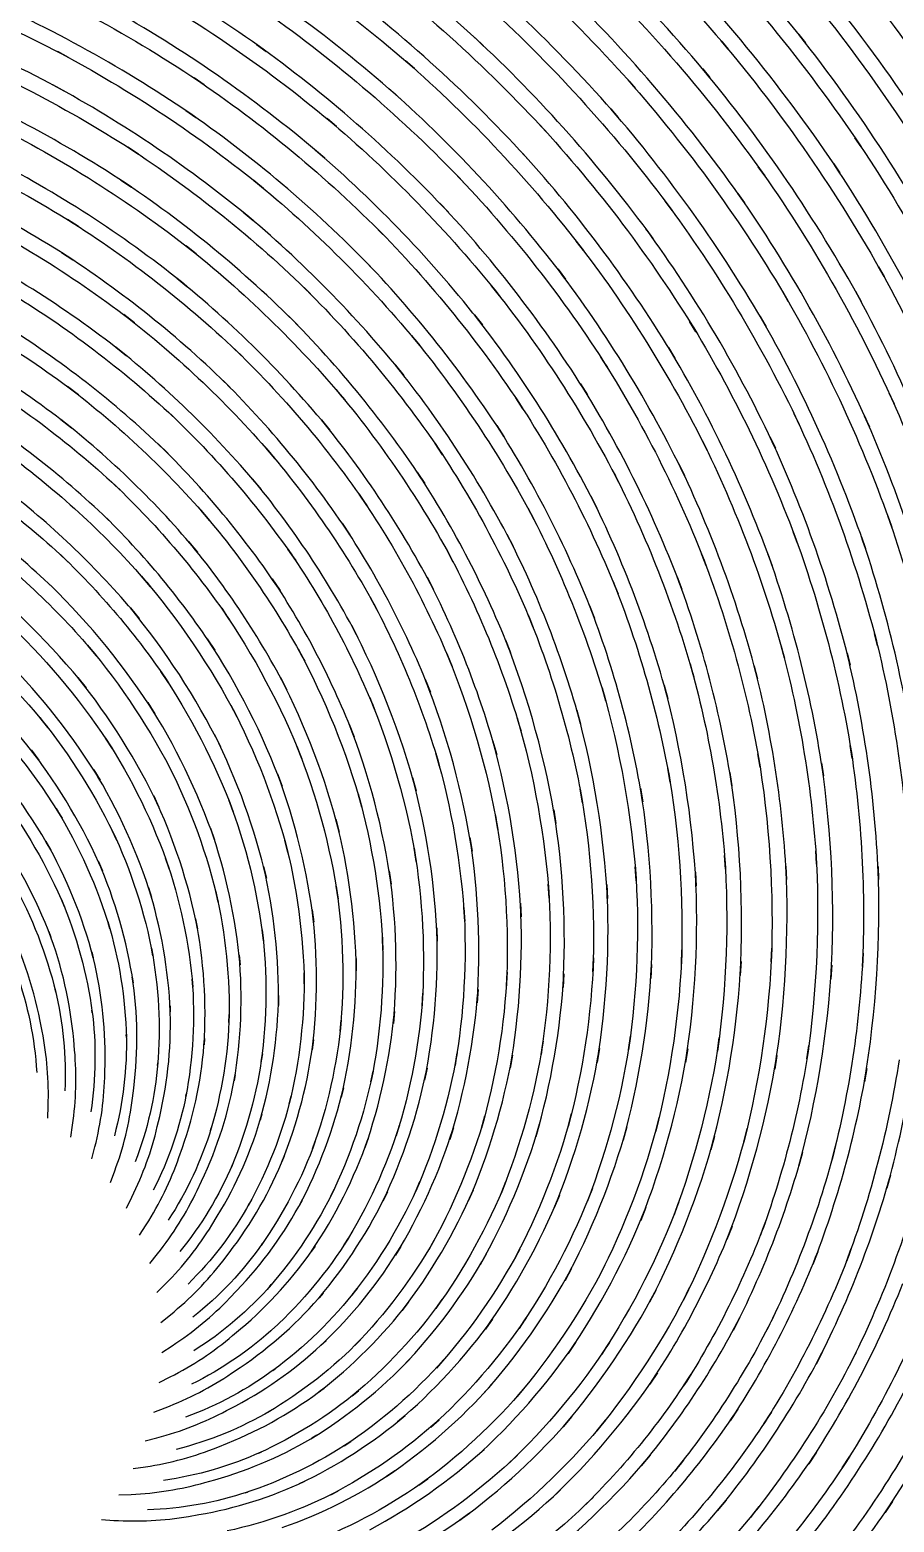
# Model space of a CAD drawing. Extents: x -32 to 185, y 69 to 286.
# Drawn here: x 80.33 to 103.67, y 172.46 to 212.77 of the extents above; entities that cross this region are included whole.
import ezdxf

# ---------------------------------------------------------------- set-up
doc = ezdxf.new("R2010")
doc.units = 0
doc.layers.add('Ebene_1', color=7, linetype='CONTINUOUS')

msp = doc.modelspace()

# ---------------------------------------------------------------- linework, layer by layer
at = {"layer": 'Ebene_1', "color": 7}
for p, q in [((92.353341, 212.554626), (92.580141, 212.344117)), ((99.187893, 212.253753), (98.998765, 212.478517)), ((101.097495, 212.649317), (101.275677, 212.424044)), ((81.368676, 212.03128), (81.079003, 212.185281)), ((86.449917, 212.380772), (86.711081, 212.193681)), ((90.715085, 211.726844), (90.477339, 211.935571)), ((98.501129, 211.718444), (98.692038, 211.489098)), ((80.948167, 211.286734), (81.240894, 211.128152)), ((85.037443, 211.290553), (84.765588, 211.474589)), ((96.684691, 211.193316), (96.48309, 211.421898)), ((90.127084, 211.097607), (90.366866, 210.883789)), ((84.540316, 210.594625), (84.814207, 210.406006)), ((96.015235, 210.643497), (96.218363, 210.40957)), ((88.606174, 210.164188), (88.355446, 210.37597)), ((94.29807, 209.99466), (94.084252, 210.227315)), ((102.779278, 209.617678), (102.614842, 209.861533)), ((83.259442, 209.419896), (82.97486, 209.605205)), ((88.038028, 209.525024), (88.290283, 209.30866)), ((93.646688, 209.431605), (93.862033, 209.193605)), ((92.035413, 208.664659), (91.808613, 208.901896)), ((100.177312, 208.82935), (100.001166, 209.078296)), ((102.039568, 209.158223), (102.204768, 208.910041)), ((82.783187, 208.717859), (83.070314, 208.52695)), ((86.639808, 208.492841), (86.376354, 208.707677)), ((91.402358, 208.08964), (91.630431, 207.847058)), ((97.677164, 207.89084), (97.488546, 208.145386)), ((99.453384, 208.353604), (99.630293, 208.100077)), ((81.638495, 207.46524), (81.34144, 207.652585)), ((86.091772, 207.845531), (86.356754, 207.625095)), ((89.902066, 207.211967), (89.663048, 207.453531)), ((96.969273, 207.400331), (97.1584, 207.140694)), ((84.820316, 206.721457), (84.544643, 206.939603)), ((95.285453, 206.809276), (95.085125, 207.069421)), ((81.184385, 206.758621), (81.483476, 206.565421)), ((89.288356, 206.626766), (89.528393, 206.379602)), ((84.293661, 206.067275), (84.570352, 205.843529)), ((94.59487, 206.305021), (94.795961, 206.039784)), ((103.398842, 206.107748), (103.250188, 206.373748)), ((87.904646, 205.643965), (87.653664, 205.890366)), ((93.010323, 205.591274), (92.798287, 205.85702)), ((100.812913, 205.440329), (100.653058, 205.713202)), ((102.628332, 205.711675), (102.777496, 205.440329)), ((83.152023, 204.858947), (82.865405, 205.08091)), ((87.3113, 205.049856), (87.563046, 204.797601)), ((92.337559, 205.074801), (92.54985, 204.80371)), ((98.320147, 204.619164), (98.148837, 204.898656)), ((100.057166, 205.027456), (100.21753, 204.749492)), ((90.857121, 204.244982), (90.633885, 204.516328)), ((82.648787, 204.199419), (82.935405, 203.971855)), ((86.047735, 203.969818), (85.786571, 204.220291)), ((97.579928, 204.190764), (97.751492, 203.905418)), ((90.204212, 203.7168), (90.427194, 203.4396)), ((95.928181, 203.649854), (95.745417, 203.936473)), ((85.477298, 203.367309), (85.738462, 203.110472)), ((95.204507, 203.207709), (95.386762, 202.915236)), ((81.639004, 202.914727), (81.343222, 203.139999)), ((88.832974, 202.777272), (88.59981, 203.054218)), ((93.644397, 202.539526), (93.451197, 202.833272)), ((103.670697, 202.670108), (103.540624, 202.958508)), ((84.336679, 202.197162), (84.066861, 202.452217)), ((101.104876, 202.118253), (100.963858, 202.414544)), ((81.161221, 202.250871), (81.455731, 202.019998)), ((88.201701, 202.238653), (88.433846, 201.956107)), ((92.938796, 202.084398), (93.131233, 201.784544)), ((102.875496, 202.339962), (103.005315, 202.046726)), ((83.790933, 201.58778), (84.059733, 201.326616)), ((91.475667, 201.295307), (91.273049, 201.595925)), ((98.623565, 201.408834), (98.47211, 201.713525)), ((100.323167, 201.771307), (100.463421, 201.469671)), ((86.942972, 201.196798), (86.701918, 201.479089)), ((90.79043, 200.827452), (90.991522, 200.521233)), ((96.234399, 200.548215), (96.073526, 200.860543)), ((97.856619, 201.046361), (98.007055, 200.735815)), ((82.774787, 200.335924), (82.500386, 200.594033)), ((86.335626, 200.648761), (86.574899, 200.361124)), ((89.428356, 199.924833), (89.218356, 200.231306)), ((95.484508, 200.16996), (95.643853, 199.851524)), ((82.258823, 199.71916), (82.530168, 199.455705)), ((85.192462, 199.511705), (84.946316, 199.798069)), ((93.945779, 199.541487), (93.776506, 199.861451)), ((103.60757, 199.336323), (103.499133, 199.645851)), ((88.766538, 199.444251), (88.973483, 199.132687)), ((101.064913, 198.894686), (100.947058, 199.213378)), ((84.613625, 198.953486), (84.855443, 198.662795)), ((93.214469, 199.148978), (93.38196, 198.822905)), ((102.793787, 199.074141), (102.901205, 198.759523)), ((81.365876, 198.395522), (81.091731, 198.654395)), ((87.508573, 198.435741), (87.294245, 198.746286)), ((91.764322, 198.396286), (91.588431, 198.722868)), ((98.59811, 198.292177), (98.471092, 198.620286)), ((100.264112, 198.61545), (100.380694, 198.290904)), ((83.58526, 197.731922), (83.339878, 198.019049)), ((91.054903, 197.988758), (91.22774, 197.657085)), ((97.812073, 197.99614), (97.937055, 197.662685)), ((80.885549, 197.769849), (81.15384, 197.506649)), ((86.873736, 197.941922), (87.083482, 197.626794)), ((96.215308, 197.534649), (96.080908, 197.870904)), ((83.041296, 197.160976), (83.279805, 196.871303)), ((85.721153, 196.836939), (85.507844, 197.148248)), ((89.697157, 197.119485), (89.517447, 197.450903)), ((95.44658, 197.221812), (95.578435, 196.879957)), ((93.924652, 196.627702), (93.784397, 196.971339)), ((89.013447, 196.695921), (89.188574, 196.360429)), ((103.225497, 196.134902), (103.142006, 196.464284)), ((82.124931, 195.866865), (81.887949, 196.149411)), ((85.119407, 196.326829), (85.326098, 196.013229)), ((87.749882, 195.719483), (87.570682, 196.05192)), ((93.176033, 196.298066), (93.312469, 195.949593)), ((100.708549, 195.798138), (100.617676, 196.137193)), ((102.399496, 195.942211), (102.48095, 195.607229)), ((91.733522, 195.577956), (91.589959, 195.926684)), ((98.258801, 195.297956), (98.160801, 195.646938)), ((99.895784, 195.58712), (99.984366, 195.24221)), ((81.623986, 195.27861), (81.850531, 194.996574)), ((84.070933, 195.137337), (83.86526, 195.443556)), ((87.097482, 195.276319), (87.2693, 194.94261)), ((91.008576, 195.229483), (91.146794, 194.877701)), ((89.648539, 194.393046), (89.505738, 194.742283)), ((95.884653, 194.639955), (95.781562, 194.996319)), ((97.461309, 195.069119), (97.556, 194.715046)), ((83.510424, 194.605337), (83.70566, 194.3009)), ((85.928353, 194.205191), (85.75628, 194.531773)), ((95.105235, 194.391519), (95.203998, 194.030318)), ((80.814276, 193.926718), (80.59613, 194.195773)), ((88.952611, 194.021664), (89.088029, 193.671663)), ((93.594251, 193.828973), (93.488615, 194.190937)), ((82.561223, 193.347627), (82.373368, 193.638063)), ((85.314644, 193.735809), (85.47628, 193.412536)), ((92.836469, 193.559663), (92.93676, 193.194645)), ((80.369584, 193.310972), (80.570675, 193.049299)), ((87.676064, 193.080863), (87.539882, 193.423481)), ((91.395231, 192.87239), (91.290358, 193.234863)), ((100.053094, 192.856608), (99.992766, 193.21399)), ((102.542041, 193.09359), (102.487569, 193.44079)), ((82.053913, 192.782535), (82.225986, 192.500753)), ((84.237152, 192.586281), (84.08137, 192.89479)), ((97.622182, 192.45468), (97.557782, 192.820208)), ((99.235493, 192.713553), (99.292002, 192.351589)), ((101.711204, 192.970135), (101.762877, 192.61759)), ((87.016027, 192.679699), (87.142536, 192.340389)), ((90.663667, 192.577117), (90.761158, 192.214389)), ((83.672569, 192.077953), (83.813842, 191.779371)), ((85.822462, 191.650825), (85.70028, 191.974353)), ((89.29472, 191.776825), (89.195447, 192.13268)), ((95.258726, 191.89188), (95.192035, 192.263262)), ((96.820872, 192.290498), (96.880691, 191.921407)), ((81.195331, 191.47977), (81.039803, 191.735334)), ((92.97036, 191.17457), (92.904687, 191.546207)), ((94.476507, 191.704534), (94.537343, 191.331116)), ((82.68035, 190.873697), (82.552823, 191.145043)), ((85.206971, 191.205879), (85.315662, 190.893806)), ((88.595483, 191.448461), (88.685338, 191.097952)), ((80.756239, 190.861224), (80.889621, 190.62577)), ((87.299336, 190.551697), (87.212282, 190.886679)), ((92.211814, 190.958461), (92.270359, 190.587842)), ((82.177877, 190.305297), (82.28555, 190.057624)), ((84.09257, 190.113878), (83.99457, 190.396678)), ((90.76523, 190.30886), (90.704649, 190.672351)), ((99.117893, 190.096824), (99.092438, 190.467697)), ((101.577568, 190.23886), (101.555677, 190.60006)), ((86.640063, 190.174969), (86.715154, 189.853478)), ((90.035193, 190.055842), (90.087121, 189.698205)), ((96.707854, 189.788823), (96.681127, 190.165042)), ((98.303347, 190.019442), (98.32371, 189.64526)), ((100.749531, 190.183115), (100.767094, 189.817332)), ((103.238478, 190.174969), (103.252224, 189.819114)), ((83.532569, 189.601987), (83.61326, 189.344132)), ((85.415953, 189.20795), (85.348498, 189.49915)), ((88.651228, 189.302641), (88.600319, 189.644496)), ((94.356107, 189.318423), (94.330397, 189.695151)), ((95.910108, 189.685732), (95.930981, 189.307732)), ((81.261513, 189.083477), (81.177767, 189.282277)), ((93.578979, 189.184786), (93.59756, 188.809586)), ((82.491477, 188.484277), (82.429114, 188.690459)), ((84.804789, 188.758422), (84.857479, 188.493186)), ((87.955555, 188.997695), (87.995773, 188.669841)), ((92.071559, 188.692241), (92.049668, 189.060823)), ((80.837185, 188.416822), (80.896239, 188.261295)), ((86.635481, 188.166095), (86.599336, 188.463404)), ((91.318867, 188.518386), (91.332358, 188.156676)), ((81.998422, 187.866494), (82.040677, 187.705367)), ((83.650678, 187.757294), (83.610715, 187.969585)), ((89.862611, 187.916385), (89.848102, 188.262313)), ((97.925092, 187.543476), (97.938583, 187.920713)), ((100.354221, 187.59413), (100.368476, 187.965513)), ((85.979771, 187.784021), (86.004208, 187.514712)), ((89.138429, 187.687549), (89.14352, 187.356894)), ((95.536944, 187.325839), (95.551199, 187.703585)), ((97.121236, 187.525912), (97.101636, 187.148421)), ((99.536366, 187.60304), (99.516766, 187.229366)), ((101.985859, 187.506567), (101.964732, 187.140785)), ((102.814914, 187.473221), (102.831714, 187.83544)), ((83.094751, 187.195512), (83.119696, 187.03133)), ((84.726134, 186.911693), (84.708825, 187.12653)), ((87.737409, 187.000784), (87.733337, 187.299876)), ((93.198687, 186.945803), (93.216251, 187.314894)), ((94.749889, 187.275948), (94.728507, 186.900493)), ((81.025803, 186.779075), (81.00824, 186.851875)), ((87.045045, 186.690748), (87.040463, 186.42042)), ((90.91974, 186.409984), (90.94214, 186.754893)), ((92.431741, 186.853657), (92.406796, 186.492711)), ((82.012168, 186.217802), (82.00224, 186.292129)), ((84.113697, 186.412275), (84.121079, 186.246056)), ((90.175194, 186.258784), (90.145412, 185.930165)), ((80.660276, 185.72322), (80.605803, 185.998129)), ((85.705626, 185.956638), (85.711226, 186.171984)), ((88.709265, 185.725256), (88.73701, 186.023074)), ((81.536167, 185.206746), (81.511476, 185.485983)), ((82.933114, 185.554965), (82.931332, 185.630056)), ((85.043552, 185.524928), (85.033116, 185.35871)), ((87.987882, 185.49031), (87.954791, 185.222019)), ((94.133888, 185.090164), (94.190397, 185.454419)), ((96.499127, 185.219219), (96.553345, 185.593147)), ((98.896947, 185.181801), (98.950402, 185.555219)), ((86.577954, 184.90231), (86.606463, 185.116383)), ((91.81065, 184.79871), (91.869704, 185.140055)), ((93.361087, 185.079219), (93.29796, 184.72311)), ((95.711053, 185.252819), (95.649962, 184.882201)), ((98.095637, 185.24951), (98.036074, 184.876092)), ((100.505421, 185.069801), (100.446112, 184.700455)), ((101.317677, 184.974092), (101.371386, 185.341146)), ((82.352495, 184.600164), (82.357586, 184.880419)), ((83.77846, 184.797946), (83.784569, 184.872782)), ((89.539847, 184.353), (89.599157, 184.646491)), ((91.054394, 184.7282), (90.98974, 184.404418)), ((102.930733, 184.713437), (102.87066, 184.351982)), ((85.873626, 184.543909), (85.845626, 184.379727)), ((83.099841, 183.910345), (83.13446, 184.188564)), ((84.538788, 183.955654), (84.552788, 184.029218)), ((87.333445, 183.761945), (87.384355, 183.971436)), ((88.797592, 184.1962), (88.736247, 183.933)), ((80.808421, 183.375545), (80.820639, 183.70849)), ((86.594754, 183.479908), (86.549445, 183.319799)), ((92.525159, 183.102417), (92.620359, 183.435363)), ((94.866216, 183.144926), (94.961162, 183.501799)), ((81.434349, 182.856781), (81.481695, 183.186417)), ((83.769297, 183.144926), (83.833442, 183.417799)), ((85.204934, 183.036999), (85.226571, 183.108526)), ((90.220248, 182.900817), (90.310103, 183.186163)), ((91.76585, 183.112599), (91.667086, 182.797217)), ((94.096979, 183.216708), (93.996179, 182.868999)), ((96.452036, 183.139581), (96.351999, 182.777617)), ((97.231964, 183.022235), (97.325637, 183.388272)), ((99.612221, 182.730017), (99.70513, 183.095799)), ((87.963191, 182.547253), (88.036246, 182.749871)), ((89.465266, 182.82369), (89.376175, 182.56838)), ((98.82262, 182.882744), (98.723856, 182.517726)), ((101.997059, 182.265725), (102.089459, 182.625908)), ((82.001222, 182.27438), (82.083441, 182.597144)), ((84.353734, 182.312816), (84.446643, 182.577289)), ((87.198791, 182.345398), (87.136936, 182.191144)), ((101.199567, 182.44798), (101.101313, 182.086271)), ((82.503186, 181.635216), (82.619259, 181.947289)), ((85.769771, 182.052671), (85.799044, 182.121653)), ((103.573206, 181.835034), (103.475206, 181.482234)), ((84.846534, 181.423179), (84.96668, 181.676198)), ((88.460319, 181.272743), (88.554501, 181.466707)), ((90.742067, 181.383979), (90.861958, 181.658634)), ((92.301668, 181.430306), (92.170068, 181.127652)), ((93.055633, 181.339943), (93.185451, 181.660416)), ((95.38778, 181.133252), (95.520144, 181.477652)), ((82.934387, 180.945906), (83.083041, 181.243979)), ((86.226681, 181.01387), (86.263335, 181.079543)), ((87.679118, 181.153361), (87.601228, 181.006488)), ((89.983521, 181.387797), (89.867448, 181.143433)), ((94.630507, 181.285979), (94.493561, 180.951506)), ((97.727055, 180.759833), (97.859164, 181.113397)), ((85.241843, 180.486197), (85.388207, 180.72496)), ((96.964182, 180.959397), (96.826218, 180.609906)), ((83.289733, 180.215105), (83.469187, 180.495615)), ((99.294038, 180.451833), (99.156838, 180.099542)), ((100.063021, 180.216378), (100.193857, 180.569687)), ((86.571081, 179.932814), (86.614099, 179.993905)), ((88.029628, 179.916778), (87.936464, 179.779069)), ((88.819229, 179.952414), (88.93352, 180.135433)), ((90.345739, 179.905069), (90.204721, 179.674196)), ((91.099958, 179.820814), (91.248104, 180.080451)), ((93.395706, 179.530887), (93.558869, 179.836087)), ((102.384987, 179.501359), (102.51506, 179.849069)), ((83.56566, 179.45045), (83.773878, 179.710341)), ((85.535335, 179.512559), (85.706644, 179.734523)), ((92.655741, 179.701178), (92.492578, 179.41405)), ((95.692471, 179.077541), (95.860981, 179.406159)), ((101.611168, 179.76685), (101.474986, 179.417868)), ((94.955816, 179.310195), (94.783998, 178.991759)), ((83.758351, 178.660849), (83.993042, 178.897068)), ((85.723698, 178.513213), (85.917408, 178.715577)), ((86.797881, 178.820959), (86.847518, 178.877213)), ((88.246755, 178.649904), (88.139337, 178.522886)), ((89.035847, 178.60154), (89.168974, 178.771322)), ((97.241382, 178.736959), (97.067018, 178.404267)), ((97.979055, 178.457467), (98.148074, 178.794995)), ((90.548867, 178.392304), (90.384176, 178.177976)), ((91.289595, 178.228376), (91.464722, 178.471213)), ((83.866279, 177.854958), (84.124897, 178.065212)), ((92.823487, 177.94354), (92.63105, 177.675758)), ((93.54156, 177.696121), (93.736033, 177.981721)), ((99.504039, 177.984776), (99.330184, 177.648776)), ((100.243494, 177.66863), (100.411749, 178.006667)), ((85.804899, 177.499357), (86.018971, 177.680339)), ((86.905809, 177.691285), (86.960791, 177.741939)), ((89.107629, 177.235393), (89.257811, 177.389648)), ((83.887915, 177.042448), (84.167406, 177.223939)), ((88.32821, 177.367248), (88.208064, 177.252448)), ((95.069344, 177.310484), (94.864434, 177.012157)), ((95.777235, 177.001211), (95.979344, 177.309975)), ((101.735641, 177.057466), (101.563313, 176.725284)), ((102.476369, 176.710775), (102.643096, 177.043211)), ((85.777662, 176.482956), (86.009808, 176.640011)), ((86.892572, 176.55652), (86.9529, 176.60132)), ((90.589339, 176.866302), (90.402757, 176.670557)), ((91.308686, 176.624484), (91.508758, 176.847211)), ((83.82326, 176.232229), (84.120315, 176.38292)), ((92.804141, 176.179029), (92.583705, 175.932374)), ((97.280837, 176.497466), (97.072364, 176.185392)), ((97.98491, 176.141611), (98.188546, 176.459029)), ((88.272464, 176.08332), (88.14061, 175.981756)), ((89.033302, 175.868992), (89.19952, 176.006701)), ((93.49116, 175.855756), (93.71516, 176.11972)), ((83.672569, 175.433465), (83.983879, 175.551828)), ((85.642498, 175.474955), (85.889917, 175.606301)), ((86.759445, 175.429901), (86.823845, 175.467574)), ((99.451093, 175.509319), (99.24262, 175.193682)), ((100.152621, 175.116301), (100.355749, 175.434483)), ((90.468176, 175.344883), (90.261739, 175.17001)), ((91.157485, 175.027973), (91.379958, 175.228046)), ((94.969816, 175.310519), (94.734361, 175.035355)), ((95.640799, 174.927428), (95.874472, 175.213028)), ((83.437878, 174.655318), (83.760133, 174.739828)), ((85.401189, 174.487064), (85.661335, 174.591427)), ((88.081046, 174.812373), (87.939264, 174.725573)), ((88.814901, 174.518627), (88.994356, 174.638009)), ((86.506681, 174.323391), (86.574899, 174.354191)), ((92.596687, 174.425718), (92.351814, 174.204263)), ((93.245778, 174.031427), (93.49676, 174.270191)), ((97.082291, 174.266882), (96.841745, 173.978481)), ((101.571204, 174.349864), (101.364513, 174.03779)), ((102.271205, 173.926554), (102.472041, 174.239391)), ((83.121732, 173.906445), (83.451115, 173.956081)), ((90.18563, 173.844845), (89.961375, 173.692627)), ((97.74411, 173.837718), (97.980837, 174.132227)), ((85.056025, 173.530481), (85.325844, 173.60659)), ((87.755228, 173.569172), (87.604791, 173.497645)), ((90.837267, 173.456408), (91.079849, 173.63179)), ((82.72795, 173.195499), (83.060641, 173.210008)), ((86.138099, 173.250226), (86.209117, 173.273644)), ((88.453701, 173.199062), (88.644865, 173.29859)), ((94.657998, 173.33219), (94.394797, 173.083753)), ((95.284435, 172.879862), (95.54738, 173.13899)), ((99.134947, 173.053462), (98.893893, 172.761753)), ((103.632261, 173.022662), (103.428115, 172.71848)), ((84.611334, 172.615898), (84.887516, 172.662989)), ((92.204686, 172.704735), (91.936904, 172.510262)), ((99.790657, 172.588153), (100.026875, 172.883171)), ((82.260604, 172.530116), (82.593041, 172.509244))]:
    msp.add_line(p, q, dxfattribs=at)
for points in [[(101.275677, 212.424044), (99.551639, 214.602701), (97.626255, 216.614885), (95.525489, 218.433359)], [(93.40996, 217.935977), (95.510471, 216.227975), (97.445019, 214.325246), (99.187893, 212.253753)], [(103.009642, 217.823977), (104.974735, 215.623938), (106.7311, 213.245718), (108.255065, 210.719861)], [(92.580141, 212.344117), (90.721194, 214.071464), (88.701374, 215.617575), (86.548681, 216.961321)], [(98.692038, 211.489098), (96.993454, 213.5331), (95.10498, 215.412156), (93.052324, 217.100812)], [(100.268948, 216.926449), (102.208841, 214.868701), (103.951715, 212.633281), (105.474153, 210.250224)], [(107.628119, 210.05906), (106.14259, 212.549536), (104.427716, 214.895938), (102.505641, 217.067467)], [(91.037085, 216.490412), (93.083124, 214.907647), (94.974398, 213.133972), (96.684691, 211.193316)], [(104.873171, 209.564987), (103.390188, 211.914953), (101.689822, 214.120082), (99.794221, 216.151866)], [(86.711081, 212.193681), (84.745225, 213.601827), (82.648023, 214.817792), (80.449257, 215.824266)], [(84.725625, 216.045975), (86.855409, 214.801247), (88.861229, 213.354664), (90.715085, 211.726844)], [(97.63771, 215.882048), (99.544766, 213.960482), (101.266258, 211.862771), (102.779278, 209.617678)], [(96.218363, 210.40957), (94.553379, 212.325026), (92.70945, 214.077064), (90.711521, 215.642266)], [(90.366866, 210.883789), (88.561628, 212.493281), (86.605445, 213.925355), (84.525806, 215.159902)], [(88.802174, 214.92572), (90.787376, 213.461573), (92.627996, 211.810335), (94.29807, 209.99466)], [(102.204768, 208.910041), (100.732985, 211.123316), (99.05502, 213.192263), (97.193527, 215.089392)], [(74.872161, 214.712665), (77.11929, 214.030991), (79.294892, 213.1327), (81.368676, 212.03128)], [(78.862419, 214.647247), (81.024276, 213.730628), (83.09246, 212.606299), (85.037443, 211.290553)], [(95.124835, 214.696628), (96.991164, 212.90539), (98.682874, 210.940807), (100.177312, 208.82935)], [(82.82315, 214.158264), (84.875298, 213.016881), (86.812136, 211.678989), (88.606174, 210.164188)], [(81.240894, 211.128152), (79.219038, 212.223972), (77.095109, 213.120482), (74.899397, 213.804955)], [(84.814207, 210.406006), (82.920132, 211.710553), (80.903367, 212.828009), (78.792928, 213.741828)], [(93.862033, 209.193605), (92.238541, 210.985607), (90.445776, 212.617245), (88.509447, 214.06561)], [(99.630293, 208.100077), (98.178365, 210.181242), (96.531199, 212.119353), (94.711198, 213.887682)], [(88.290283, 209.30866), (86.545627, 210.806916), (84.659443, 212.132081), (82.658205, 213.265063)], [(92.735669, 213.378591), (94.554398, 211.711571), (96.209199, 209.874006), (97.677164, 207.89084)], [(101.623641, 213.390045), (103.315351, 211.276553), (104.804189, 209.008041), (106.069536, 206.615057)], [(86.709299, 213.251063), (88.628574, 211.897899), (90.41243, 210.361715), (92.035413, 208.664659)], [(77.3382, 212.500154), (79.407656, 211.669317), (81.391076, 210.637643), (83.259442, 209.419896)], [(97.1584, 207.140694), (95.734217, 209.09535), (94.124979, 210.908479), (92.353341, 212.554626)], [(98.998765, 212.478517), (100.664003, 210.499425), (102.137568, 208.365823), (103.398842, 206.107748)], [(105.423244, 205.972329), (104.195316, 208.329422), (102.746696, 210.565097), (101.097495, 212.649317)], [(81.079003, 212.185281), (83.048932, 211.139098), (84.911443, 209.90226), (86.639808, 208.492841)], [(91.630431, 207.847058), (90.054793, 209.522733), (88.31981, 211.041098), (86.449917, 212.380772)], [(90.477339, 211.935571), (92.24185, 210.386152), (93.852106, 208.669241), (95.285453, 206.809276)], [(102.777496, 205.440329), (101.555168, 207.664295), (100.123094, 209.766587), (98.501129, 211.718444)], [(83.070314, 208.52695), (81.253367, 209.735787), (79.32162, 210.762625), (77.303327, 211.592698)], [(86.356754, 207.625095), (84.678534, 209.020259), (82.866932, 210.246915), (80.948167, 211.286734)], [(84.765588, 211.474589), (86.613081, 210.225024), (88.333555, 208.797023), (89.902066, 207.211967)], [(96.48309, 211.421898), (98.114219, 209.571096), (99.564366, 207.568076), (100.812913, 205.440329)], [(94.795961, 206.039784), (93.407415, 207.873022), (91.843741, 209.567278), (90.127084, 211.097607)], [(89.528393, 206.379602), (88.008246, 207.945058), (86.337408, 209.356769), (84.540316, 210.594625)], [(100.21753, 204.749492), (99.009456, 206.844403), (97.602073, 208.81815), (96.015235, 210.643497)], [(75.982998, 210.294515), (77.957, 209.54106), (79.851584, 208.593132), (81.638495, 207.46524)], [(79.497002, 210.136442), (81.380131, 209.177314), (83.163478, 208.033131), (84.820316, 206.721457)], [(88.355446, 210.37597), (90.05963, 208.937023), (91.618977, 207.334403), (93.010323, 205.591274)], [(94.084252, 210.227315), (95.67389, 208.49895), (97.092473, 206.620912), (98.320147, 204.619164)], [(102.614842, 209.861533), (104.060407, 207.716222), (105.298771, 205.438547), (106.312881, 203.059054)], [(81.483476, 206.565421), (79.748747, 207.686695), (77.906091, 208.632077), (75.983253, 209.386805)], [(84.570352, 205.843529), (82.964423, 207.142985), (81.232749, 208.278768), (79.401038, 209.233569)], [(82.97486, 209.605205), (84.745225, 208.45135), (86.396717, 207.124403), (87.904646, 205.643965)], [(92.54985, 204.80371), (91.204831, 206.521639), (89.693339, 208.103386), (88.038028, 209.525024)], [(97.751492, 203.905418), (96.565818, 205.876366), (95.190762, 207.727167), (93.646688, 209.431605)], [(91.808613, 208.901896), (93.350142, 207.290112), (94.72978, 205.530947), (95.928181, 203.649854)], [(100.001166, 209.078296), (101.426368, 207.064585), (102.655314, 204.91851), (103.670697, 202.670108)], [(105.624081, 202.461635), (104.645098, 204.802692), (103.44466, 207.045239), (102.039568, 209.158223)], [(87.563046, 204.797601), (86.104244, 206.260221), (84.503152, 207.573676), (82.783187, 208.717859)], [(86.376354, 208.707677), (88.014101, 207.372076), (89.515157, 205.877129), (90.857121, 204.244982)], [(95.386762, 202.915236), (94.231888, 204.766801), (92.897051, 206.500003), (91.402358, 208.08964)], [(97.488546, 208.145386), (98.885747, 206.25793), (100.09713, 204.239382), (101.104876, 202.118253)], [(103.005315, 202.046726), (102.026586, 204.258219), (100.837094, 206.370184), (99.453384, 208.353604)], [(78.0802, 208.021168), (79.872966, 207.14044), (81.572313, 206.08102), (83.152023, 204.858947)], [(81.34144, 207.652585), (83.030096, 206.586548), (84.607007, 205.352511), (86.047735, 203.969818)], [(90.427194, 203.4396), (89.132574, 205.049092), (87.680137, 206.524948), (86.091772, 207.845531)], [(89.663048, 207.453531), (91.149594, 205.951457), (92.483414, 204.30531), (93.644397, 202.539526)], [(100.463421, 201.469671), (99.493857, 203.555163), (98.32371, 205.541384), (96.969273, 207.400331)], [(82.935405, 203.971855), (81.407622, 205.183747), (79.760202, 206.237057), (78.019364, 207.115494)], [(84.544643, 206.939603), (86.110353, 205.699965), (87.547264, 204.30531), (88.832974, 202.777272)], [(95.085125, 207.069421), (96.44669, 205.30262), (97.631855, 203.406763), (98.623565, 201.408834)], [(85.738462, 203.110472), (84.347879, 204.477637), (82.822132, 205.699965), (81.184385, 206.758621)], [(93.131233, 201.784544), (92.01505, 203.522582), (90.727558, 205.144801), (89.288356, 206.626766)], [(88.433846, 201.956107), (87.196754, 203.463272), (85.80948, 204.840874), (84.293661, 206.067275)], [(98.007055, 200.735815), (97.055309, 202.69989), (95.912399, 204.565455), (94.59487, 206.305021)], [(103.250188, 206.373748), (104.453425, 204.220037), (105.447171, 201.955598), (106.217936, 199.611996)], [(76.832163, 205.849384), (78.530746, 205.038656), (80.141511, 204.055091), (81.639004, 202.914727)], [(79.869148, 205.625893), (81.471767, 204.639019), (82.969005, 203.49), (84.336679, 202.197162)], [(87.653664, 205.890366), (89.078865, 204.491383), (90.359739, 202.951636), (91.475667, 201.295307)], [(92.798287, 205.85702), (94.116579, 204.205528), (95.267635, 202.427017), (96.234399, 200.548215)], [(100.653058, 205.713202), (101.841532, 203.687782), (102.831205, 201.552143), (103.60757, 199.336323)], [(105.489935, 199.062432), (104.751753, 201.365561), (103.793388, 203.592327), (102.628332, 205.711675)], [(81.455731, 202.019998), (80.011184, 203.152218), (78.45311, 204.131455), (76.806454, 204.942183)], [(82.865405, 205.08091), (84.353988, 203.929346), (85.720644, 202.627599), (86.942972, 201.196798)], [(90.991522, 200.521233), (89.921411, 202.151344), (88.688392, 203.668945), (87.3113, 205.049856)], [(95.643853, 199.851524), (94.71858, 201.698507), (93.611051, 203.448254), (92.337559, 205.074801)], [(98.148837, 204.898656), (99.314657, 202.997454), (100.291348, 200.986288), (101.064913, 198.894686)], [(102.901205, 198.759523), (102.158696, 200.935888), (101.206186, 203.035381), (100.057166, 205.027456)], [(84.059733, 201.326616), (82.743478, 202.605963), (81.298167, 203.745309), (79.746966, 204.726583)], [(90.633885, 204.516328), (91.902286, 202.973527), (93.012105, 201.306761), (93.945779, 199.541487)], [(86.574899, 200.361124), (85.402207, 201.77258), (84.086461, 203.059054), (82.648787, 204.199419)], [(85.786571, 204.220291), (87.144573, 202.917272), (88.364865, 201.477816), (89.428356, 199.924833)], [(100.380694, 198.290904), (99.643021, 200.344833), (98.70502, 202.320871), (97.579928, 204.190764)], [(93.38196, 198.822905), (92.491305, 200.557633), (91.42654, 202.197417), (90.204212, 203.7168)], [(95.745417, 203.936473), (96.880945, 202.154399), (97.83651, 200.263379), (98.59811, 198.292177)], [(78.56231, 203.534036), (80.074566, 202.61869), (81.486531, 201.546543), (82.774787, 200.335924)], [(88.973483, 199.132687), (87.957591, 200.661234), (86.785918, 202.080326), (85.477298, 203.367309)], [(97.937055, 197.662685), (97.213127, 199.597233), (96.297781, 201.454907), (95.204507, 203.207709)], [(81.343222, 203.139999), (82.749841, 202.068871), (84.040133, 200.852652), (85.192462, 199.511705)], [(88.59981, 203.054218), (89.811448, 201.614253), (90.87214, 200.053124), (91.764322, 198.396286)], [(93.451197, 202.833272), (94.548543, 201.16447), (95.47458, 199.389269), (96.215308, 197.534649)], [(103.540624, 202.958508), (104.507134, 200.818288), (105.264153, 198.589486), (105.800735, 196.303666)], [(82.530168, 199.455705), (81.294858, 200.654615), (79.935584, 201.718871), (78.47551, 202.630654)], [(84.066861, 202.452217), (85.351553, 201.23778), (86.505154, 199.891233), (87.508573, 198.435741)], [(100.963858, 202.414544), (101.921205, 200.400324), (102.678732, 198.296759), (103.225497, 196.134902)], [(84.855443, 198.662795), (83.754533, 199.986178), (82.516168, 201.188907), (81.161221, 202.250871)], [(91.22774, 197.657085), (90.380103, 199.28465), (89.365993, 200.820325), (88.201701, 202.238653)], [(95.578435, 196.879957), (94.877162, 198.69945), (93.992615, 200.443597), (92.938796, 202.084398)], [(105.036844, 195.805265), (104.530043, 198.048322), (103.806115, 200.236906), (102.875496, 202.339962)], [(87.083482, 197.626794), (86.12919, 199.059887), (85.02548, 200.387851), (83.790933, 201.58778)], [(91.273049, 201.595925), (92.324832, 200.035051), (93.213451, 198.370322), (93.924652, 196.627702)], [(98.47211, 201.713525), (99.411639, 199.820724), (100.160767, 197.839085), (100.708549, 195.798138)], [(102.48095, 195.607229), (101.96575, 197.727594), (101.243095, 199.792469), (100.323167, 201.771307)], [(77.423982, 201.386689), (78.841547, 200.53447), (80.163402, 199.531305), (81.365876, 198.395522)], [(86.701918, 201.479089), (87.850173, 200.134833), (88.854356, 198.673486), (89.697157, 197.119485)], [(79.982675, 201.125779), (81.301985, 200.127451), (82.510059, 198.989377), (83.58526, 197.731922)], [(93.312469, 195.949593), (92.642759, 197.658358), (91.797413, 199.29305), (90.79043, 200.827452)], [(96.073526, 200.860543), (96.987091, 199.084577), (97.719419, 197.220794), (98.258801, 195.297956)], [(99.984366, 195.24221), (99.470184, 197.242939), (98.757456, 199.187414), (97.856619, 201.046361)], [(81.15384, 197.506649), (80.005584, 198.632759), (78.737437, 199.630069), (77.372563, 200.480506)], [(82.500386, 200.594033), (83.70566, 199.461305), (84.785698, 198.201304), (85.721153, 196.836939)], [(89.188574, 196.360429), (88.392101, 197.886685), (87.435773, 199.32436), (86.335626, 200.648761)], [(83.279805, 196.871303), (82.25755, 198.112722), (81.102676, 199.239087), (79.836057, 200.230033)], [(89.218356, 200.231306), (90.217448, 198.772759), (91.060503, 197.212903), (91.733522, 195.577956)], [(97.556, 194.715046), (97.052, 196.598684), (96.358108, 198.426577), (95.484508, 200.16996)], [(85.326098, 196.013229), (84.441552, 197.356212), (83.412933, 198.599159), (82.258823, 199.71916)], [(84.946316, 199.798069), (86.024826, 198.543413), (86.964863, 197.175739), (87.749882, 195.719483)], [(93.776506, 199.861451), (94.656216, 198.19774), (95.362835, 196.447993), (95.884653, 194.639955)], [(103.499133, 199.645851), (104.236807, 197.541012), (104.766516, 195.368719), (105.080371, 193.160536)], [(91.146794, 194.877701), (90.517303, 196.479811), (89.719302, 198.010649), (88.766538, 199.444251)], [(100.947058, 199.213378), (101.679895, 197.23123), (102.214441, 195.181374), (102.542041, 193.09359)], [(78.788601, 199.047414), (80.015002, 198.114249), (81.13424, 197.047448), (82.124931, 195.866865)], [(87.2693, 194.94261), (86.532645, 196.372139), (85.641989, 197.717158), (84.613625, 198.953486)], [(95.203998, 194.030318), (94.719598, 195.800684), (94.052943, 197.516067), (93.214469, 199.148978)], [(104.283898, 192.715335), (103.997279, 194.878719), (103.498115, 197.008757), (102.793787, 199.074141)], [(81.091731, 198.654395), (82.211986, 197.596249), (83.211333, 196.41643), (84.070933, 195.137337)], [(87.294245, 198.746286), (88.233264, 197.384212), (89.022611, 195.924393), (89.648539, 194.393046)], [(91.588431, 198.722868), (92.42665, 197.166321), (93.098905, 195.526029), (93.594251, 193.828973)], [(98.471092, 198.620286), (99.190947, 196.757266), (99.721166, 194.826028), (100.053094, 192.856608)], [(101.762877, 192.61759), (101.464295, 194.661846), (100.962076, 196.67123), (100.264112, 198.61545)], [(81.850531, 194.996574), (80.914821, 196.162138), (79.850566, 197.218503), (78.677874, 198.145558)], [(83.339878, 198.019049), (84.341261, 196.84763), (85.209516, 195.568538), (85.928353, 194.205191)], [(92.93676, 193.194645), (92.480868, 194.854792), (91.850104, 196.461739), (91.054903, 197.988758)], [(99.292002, 192.351589), (98.991384, 194.278246), (98.495529, 196.169775), (97.812073, 197.99614)], [(83.70566, 194.3009), (82.899259, 195.559374), (81.953113, 196.723157), (80.885549, 197.769849)], [(89.088029, 193.671663), (88.507665, 195.171447), (87.7649, 196.603521), (86.873736, 197.941922)], [(96.080908, 197.870904), (96.778872, 196.123193), (97.2956, 194.308028), (97.622182, 192.45468)], [(85.47628, 193.412536), (84.808098, 194.749664), (83.991261, 196.00712), (83.041296, 197.160976)], [(85.507844, 197.148248), (86.379154, 195.877047), (87.106391, 194.512682), (87.676064, 193.080863)], [(89.517447, 197.450903), (90.30603, 195.996684), (90.935776, 194.461519), (91.395231, 192.87239)], [(96.880691, 191.921407), (96.5872, 193.733009), (96.106617, 195.509229), (95.44658, 197.221812)], [(77.764309, 196.913303), (78.892456, 196.038429), (79.915729, 195.036028), (80.814276, 193.926718)], [(93.784397, 196.971339), (94.452325, 195.33461), (94.946653, 193.631954), (95.258726, 191.89188)], [(79.846493, 196.641193), (80.875112, 195.65152), (81.786131, 194.546282), (82.561223, 193.347627)], [(90.761158, 192.214389), (90.343448, 193.767373), (89.75723, 195.27021), (89.013447, 196.695921)], [(103.142006, 196.464284), (103.660261, 194.415446), (103.973606, 192.32028), (104.077461, 190.209587)], [(80.570675, 193.049299), (79.729911, 194.1441), (78.763147, 195.136319), (77.691255, 196.005847)], [(81.887949, 196.149411), (82.805332, 195.055883), (83.59366, 193.860282), (84.237152, 192.586281)], [(87.142536, 192.340389), (86.620208, 193.741154), (85.94159, 195.078537), (85.119407, 196.326829)], [(87.570682, 196.05192), (88.301992, 194.695446), (88.88032, 193.261336), (89.29472, 191.776825)], [(94.537343, 191.331116), (94.260652, 193.030208), (93.804251, 194.695192), (93.176033, 196.298066)], [(100.617676, 196.137193), (101.135167, 194.2085), (101.456659, 192.232207), (101.577568, 190.23886)], [(103.252224, 189.819114), (103.172806, 191.88348), (102.886951, 193.934864), (102.399496, 195.942211)], [(82.225986, 192.500753), (81.506385, 193.678791), (80.650603, 194.768501), (79.676966, 195.746974)], [(91.589959, 195.926684), (92.21945, 194.396864), (92.682469, 192.803663), (92.97036, 191.17457)], [(98.160801, 195.646938), (98.669129, 193.834573), (98.989856, 191.974862), (99.117893, 190.096824)], [(100.767094, 189.817332), (100.672912, 191.765116), (100.380949, 193.698391), (99.895784, 195.58712)], [(83.813842, 191.779371), (83.223296, 193.027408), (82.488168, 194.201882), (81.623986, 195.27861)], [(83.86526, 195.443556), (84.661225, 194.2589), (85.317953, 192.986172), (85.822462, 191.650825)], [(88.685338, 191.097952), (88.314719, 192.545808), (87.782209, 193.947591), (87.097482, 195.276319)], [(92.270359, 190.587842), (92.019886, 192.176207), (91.596577, 193.732754), (91.008576, 195.229483)], [(89.505738, 194.742283), (90.088648, 193.315808), (90.511194, 191.828753), (90.76523, 190.30886)], [(95.781562, 194.996319), (96.272072, 193.297736), (96.582363, 191.552316), (96.707854, 189.788823)], [(98.32371, 189.64526), (98.224692, 191.477989), (97.935274, 193.295954), (97.461309, 195.069119)], [(78.770019, 194.561301), (79.699366, 193.635263), (80.513657, 192.600535), (81.195331, 191.47977)], [(85.315662, 190.893806), (84.861298, 192.197335), (84.255224, 193.443081), (83.510424, 194.605337)], [(85.75628, 194.531773), (86.421917, 193.268972), (86.939918, 191.933371), (87.299336, 190.551697)], [(95.930981, 189.307732), (95.836544, 191.026679), (95.559599, 192.731117), (95.105235, 194.391519)], [(80.59613, 194.195773), (81.421876, 193.176317), (82.121622, 192.060898), (82.68035, 190.873697)], [(90.087121, 189.698205), (89.872793, 191.17737), (89.491993, 192.627771), (88.952611, 194.021664)], [(93.488615, 194.190937), (93.952143, 192.602826), (94.243088, 190.969152), (94.356107, 189.318423)], [(80.889621, 190.62577), (80.266239, 191.724898), (79.510238, 192.743081), (78.638419, 193.657409)], [(82.373368, 193.638063), (83.085841, 192.536644), (83.663151, 191.353261), (84.09257, 190.113878)], [(86.715154, 189.853478), (86.401808, 191.197734), (85.931662, 192.501008), (85.314644, 193.735809)], [(93.59756, 188.809586), (93.517633, 190.415769), (93.262069, 192.008716), (92.836469, 193.559663)], [(82.28555, 190.057624), (81.782568, 191.216316), (81.139076, 192.30908), (80.369584, 193.310972)], [(87.539882, 193.423481), (88.067555, 192.097298), (88.440465, 190.714606), (88.651228, 189.302641)], [(91.290358, 193.234863), (91.718504, 191.754425), (91.980432, 190.230715), (92.071559, 188.692241)], [(99.992766, 193.21399), (100.305603, 191.358098), (100.426767, 189.474714), (100.354221, 187.59413)], [(102.487569, 193.44079), (102.797096, 191.467807), (102.906805, 189.46835), (102.814914, 187.473221)], [(83.61326, 189.344132), (83.236278, 190.54966), (82.712423, 191.704534), (82.053913, 192.782535)], [(84.08137, 192.89479), (84.672425, 191.72388), (85.12068, 190.485769), (85.415953, 189.20795)], [(97.557782, 192.820208), (97.864764, 191.079115), (97.98771, 189.310532), (97.925092, 187.543476)], [(99.516766, 187.229366), (99.61273, 189.062095), (99.518548, 190.90017), (99.235493, 192.713553)], [(101.964732, 187.140785), (102.078005, 189.087295), (101.992986, 191.040679), (101.711204, 192.970135)], [(87.995773, 188.669841), (87.827264, 190.04006), (87.498391, 191.385843), (87.016027, 192.679699)], [(91.332358, 188.156676), (91.276358, 189.650605), (91.052103, 191.133588), (90.663667, 192.577117)], [(79.472565, 192.162207), (80.196493, 191.215807), (80.79773, 190.181078), (81.261513, 189.083477)], [(84.857479, 188.493186), (84.610825, 189.732314), (84.212715, 190.936315), (83.672569, 192.077953)], [(85.70028, 191.974353), (86.163808, 190.747188), (86.477917, 189.46835), (86.635481, 188.166095)], [(89.195447, 192.13268), (89.579048, 190.757624), (89.803048, 189.342605), (89.862611, 187.916385)], [(95.192035, 192.263262), (95.484253, 190.634679), (95.599817, 188.979114), (95.536944, 187.325839)], [(97.101636, 187.148421), (97.190218, 188.867368), (97.096291, 190.591151), (96.820872, 192.290498)], [(81.039803, 191.735334), (81.659113, 190.717406), (82.146822, 189.624896), (82.491477, 188.484277)], [(92.904687, 191.546207), (93.172978, 190.028605), (93.271487, 188.485295), (93.198687, 186.945803)], [(94.728507, 186.900493), (94.81938, 188.506422), (94.735125, 190.117187), (94.476507, 191.704534)], [(80.896239, 188.261295), (80.490494, 189.327332), (79.948566, 190.336097), (79.283438, 191.262388)], [(82.552823, 191.145043), (83.060387, 190.066787), (83.429478, 188.928459), (83.650678, 187.757294)], [(86.004208, 187.514712), (85.89068, 188.773186), (85.622898, 190.012824), (85.206971, 191.205879)], [(89.14352, 187.356894), (89.121629, 188.73755), (88.937592, 190.110824), (88.595483, 191.448461)], [(82.040677, 187.705367), (81.750749, 188.808568), (81.318785, 189.86926), (80.756239, 190.861224)], [(87.212282, 190.886679), (87.542682, 189.61726), (87.719082, 188.312458), (87.737409, 187.000784)], [(92.406796, 186.492711), (92.509887, 187.98384), (92.444468, 189.481841), (92.211814, 190.958461)], [(83.119696, 187.03133), (82.948641, 188.158713), (82.631987, 189.259368), (82.177877, 190.305297)], [(83.99457, 190.396678), (84.384534, 189.270568), (84.630679, 188.099404), (84.726134, 186.911693)], [(90.704649, 190.672351), (90.939849, 189.264459), (91.01214, 187.834167), (90.91974, 186.409984)], [(99.092438, 190.467697), (99.212584, 188.703695), (99.147166, 186.932057), (98.896947, 185.181801)], [(101.555677, 190.60006), (101.669204, 188.721513), (101.589531, 186.836348), (101.317677, 184.974092)], [(87.040463, 186.42042), (87.061336, 187.683476), (86.926681, 188.944495), (86.640063, 190.174969)], [(90.145412, 185.930165), (90.270139, 187.304967), (90.23323, 188.689695), (90.035193, 190.055842)], [(96.681127, 190.165042), (96.798472, 188.514822), (96.737381, 186.856457), (96.499127, 185.219219)], [(98.036074, 184.876092), (98.30691, 186.576202), (98.39651, 188.30024), (98.303347, 190.019442)], [(100.446112, 184.700455), (100.736549, 186.512566), (100.838113, 188.349877), (100.749531, 190.183115)], [(102.87066, 184.351982), (103.190369, 186.275329), (103.313569, 188.226676), (103.238478, 190.174969)], [(79.87042, 189.737151), (80.38613, 188.807295), (80.774821, 187.812276), (81.025803, 186.779075)], [(84.121079, 186.246056), (84.070679, 187.385403), (83.872897, 188.513549), (83.532569, 189.601987)], [(85.348498, 189.49915), (85.616789, 188.338167), (85.73668, 187.147912), (85.705626, 185.956638)], [(88.600319, 189.644496), (88.793774, 188.347331), (88.830429, 187.03133), (88.709265, 185.725256)], [(94.330397, 189.695151), (94.435779, 188.157695), (94.369852, 186.613111), (94.133888, 185.090164)], [(95.649962, 184.882201), (95.911126, 186.469038), (95.998435, 188.080058), (95.910108, 189.685732)], [(81.177767, 189.282277), (81.591658, 188.302786), (81.872422, 187.27213), (82.012168, 186.217802)], [(93.29796, 184.72311), (93.559124, 186.194893), (93.653306, 187.691876), (93.578979, 189.184786)], [(80.605803, 185.998129), (80.410566, 186.986021), (80.079911, 187.942603), (79.623766, 188.840386)], [(82.429114, 188.690459), (82.736605, 187.672785), (82.906387, 186.617948), (82.933114, 185.554965)], [(85.033116, 185.35871), (85.104134, 186.497038), (85.027261, 187.639949), (84.804789, 188.758422)], [(87.954791, 185.222019), (88.109555, 186.475657), (88.10981, 187.743803), (87.955555, 188.997695)], [(92.049668, 189.060823), (92.134177, 187.635621), (92.053995, 186.205329), (91.81065, 184.79871)], [(81.511476, 185.485983), (81.422131, 186.489148), (81.195331, 187.475512), (80.837185, 188.416822)], [(86.599336, 188.463404), (86.742645, 187.280276), (86.735518, 186.083656), (86.577954, 184.90231)], [(90.98974, 184.404418), (91.260067, 185.758092), (91.370286, 187.139003), (91.318867, 188.518386)], [(82.357586, 184.880419), (82.375404, 185.887402), (82.254495, 186.892348), (81.998422, 187.866494)], [(83.610715, 187.969585), (83.808242, 186.924675), (83.864751, 185.857874), (83.77846, 184.797946)], [(89.848102, 188.262313), (89.902575, 186.951657), (89.79923, 185.638965), (89.539847, 184.353)], [(97.938583, 187.920713), (97.879783, 186.267184), (97.642801, 184.624855), (97.231964, 183.022235)], [(100.368476, 187.965513), (100.300512, 186.198456), (100.046985, 184.443618), (99.612221, 182.730017)], [(85.845626, 184.379727), (86.037299, 185.504056), (86.082353, 186.648493), (85.979771, 187.784021)], [(88.736247, 183.933), (89.023374, 185.163219), (89.158538, 186.424238), (89.138429, 187.687549)], [(95.551199, 187.703585), (95.492653, 186.163329), (95.262798, 184.634273), (94.866216, 183.144926)], [(96.351999, 182.777617), (96.7804, 184.327546), (97.038254, 185.919983), (97.121236, 187.525912)], [(98.723856, 182.517726), (99.173638, 184.179145), (99.446257, 185.884092), (99.536366, 187.60304)], [(101.101313, 182.086271), (101.582659, 183.857654), (101.879204, 185.674092), (101.985859, 187.506567)], [(102.831714, 187.83544), (102.745169, 185.955365), (102.465423, 184.088782), (101.997059, 182.265725)], [(79.960275, 187.302676), (80.271584, 186.436202), (80.457403, 185.529256), (80.511875, 184.609837)], [(83.13446, 184.188564), (83.259442, 185.18791), (83.245951, 186.199729), (83.094751, 187.195512)], [(84.708825, 187.12653), (84.794352, 186.066856), (84.737079, 185.00031), (84.538788, 183.955654)], [(87.733337, 187.299876), (87.749882, 186.108602), (87.615482, 184.919619), (87.333445, 183.761945)], [(93.216251, 187.314894), (93.148542, 185.888929), (92.916651, 184.475437), (92.525159, 183.102417)], [(93.996179, 182.868999), (94.412361, 184.304891), (94.665125, 185.783292), (94.749889, 187.275948)], [(103.475206, 181.482234), (103.997534, 183.361036), (104.327679, 185.288201), (104.459789, 187.233694)], [(81.00824, 186.851875), (81.225622, 185.957147), (81.313949, 185.035437), (81.270422, 184.115764)], [(86.549445, 183.319799), (86.859481, 184.417146), (87.026209, 185.550638), (87.045045, 186.690748)], [(90.94214, 186.754893), (90.857121, 185.445765), (90.614794, 184.151654), (90.220248, 182.900817)], [(91.667086, 182.797217), (92.079704, 184.114745), (92.336541, 185.47631), (92.431741, 186.853657)], [(82.00224, 186.292129), (82.123404, 185.379328), (82.113222, 184.453546), (81.972204, 183.543545)], [(83.833442, 183.417799), (84.063806, 184.398309), (84.157988, 185.406056), (84.113697, 186.412275)], [(89.376175, 182.56838), (89.792611, 183.761181), (90.061157, 185.000564), (90.175194, 186.258784)], [(85.711226, 186.171984), (85.68348, 185.109001), (85.513189, 184.054673), (85.204934, 183.036999)], [(88.73701, 186.023074), (88.627047, 184.836382), (88.366901, 183.668527), (87.963191, 182.547253)], [(80.820639, 183.70849), (80.845076, 184.3838), (80.791112, 185.060128), (80.660276, 185.72322)], [(82.931332, 185.630056), (82.954496, 184.709364), (82.846059, 183.789945), (82.609332, 182.900053)], [(84.446643, 182.577289), (84.779843, 183.527763), (84.98068, 184.519728), (85.043552, 185.524928)], [(87.136936, 182.191144), (87.561773, 183.249545), (87.847882, 184.3586), (87.987882, 185.49031)], [(94.190397, 185.454419), (93.971743, 184.043982), (93.590942, 182.663326), (93.055633, 181.339943)], [(96.553345, 185.593147), (96.331636, 184.067909), (95.940399, 182.571944), (95.38778, 181.133252)], [(98.950402, 185.555219), (98.71622, 183.917472), (98.306147, 182.309507), (97.727055, 180.759833)], [(81.481695, 183.186417), (81.577658, 183.855363), (81.595986, 184.533473), (81.536167, 185.206746)], [(86.606463, 185.116383), (86.465954, 184.062309), (86.184426, 183.031908), (85.769771, 182.052671)], [(91.869704, 185.140055), (91.645959, 183.847218), (91.267449, 182.586198), (90.742067, 181.383979)], [(92.170068, 181.127652), (92.720396, 182.393762), (93.120287, 183.719945), (93.361087, 185.079219)], [(94.493561, 180.951506), (95.059925, 182.334962), (95.468471, 183.777981), (95.711053, 185.252819)], [(96.826218, 180.609906), (97.416764, 182.105616), (97.842619, 183.661399), (98.095637, 185.24951)], [(99.156838, 180.099542), (99.78073, 181.703943), (100.233057, 183.369945), (100.505421, 185.069801)], [(101.371386, 185.341146), (101.116076, 183.591908), (100.67724, 181.87398), (100.063021, 180.216378)], [(83.784569, 184.872782), (83.709988, 183.954891), (83.504315, 183.052272), (83.174169, 182.192416)], [(89.599157, 184.646491), (89.363447, 183.478381), (88.980865, 182.344635), (88.460319, 181.272743)], [(89.867448, 181.143433), (90.408357, 182.285325), (90.807231, 183.489327), (91.054394, 184.7282)], [(101.474986, 179.417868), (102.141896, 181.127906), (102.62986, 182.902599), (102.930733, 184.713437)], [(103.806624, 184.950164), (103.52077, 183.089944), (103.04426, 181.264088), (102.384987, 179.501359)], [(82.083441, 182.597144), (82.250168, 183.25209), (82.340532, 183.924345), (82.352495, 184.600164)], [(84.96668, 181.676198), (85.399153, 182.585944), (85.704353, 183.550927), (85.873626, 184.543909)], [(82.619259, 181.947289), (82.854714, 182.580853), (83.015841, 183.239617), (83.099841, 183.910345)], [(84.552788, 184.029218), (84.38097, 183.124563), (84.080606, 182.248671), (83.66086, 181.428779)], [(87.384355, 183.971436), (87.132609, 182.93849), (86.743154, 181.943471), (86.226681, 181.01387)], [(87.601228, 181.006488), (88.136028, 182.013471), (88.53821, 183.085872), (88.797592, 184.1962)], [(85.388207, 180.72496), (85.914862, 181.583543), (86.321117, 182.510853), (86.594754, 183.479908)], [(92.620359, 183.435363), (92.260432, 182.173834), (91.749813, 180.960161), (91.099958, 179.820814)], [(94.961162, 183.501799), (94.593852, 182.122416), (94.06847, 180.78987), (93.395706, 179.530887)], [(83.083041, 181.243979), (83.384424, 181.849034), (83.614787, 182.486926), (83.769297, 183.144926)], [(85.226571, 183.108526), (84.959807, 182.227289), (84.568061, 181.388561), (84.063551, 180.618051)], [(90.310103, 183.186163), (89.951702, 182.049616), (89.450757, 180.962961), (88.819229, 179.952414)], [(90.204721, 179.674196), (90.863994, 180.752197), (91.388358, 181.907071), (91.76585, 183.112599)], [(92.492578, 179.41405), (93.174251, 180.614233), (93.71287, 181.89078), (94.096979, 183.216708)], [(94.783998, 178.991759), (95.49418, 180.307251), (96.053926, 181.698598), (96.452036, 183.139581)], [(97.325637, 183.388272), (96.943054, 181.895107), (96.395272, 180.449287), (95.692471, 179.077541)], [(99.70513, 183.095799), (99.298111, 181.492161), (98.719274, 179.936887), (97.979055, 178.457467)], [(88.036246, 182.749871), (87.676064, 181.749761), (87.183263, 180.802088), (86.571081, 179.932814)], [(87.936464, 179.779069), (88.575374, 180.723433), (89.089302, 181.746961), (89.465266, 182.82369)], [(97.067018, 178.404267), (97.813346, 179.828705), (98.40211, 181.330525), (98.82262, 182.882744)], [(102.089459, 182.625908), (101.649604, 180.913324), (101.030804, 179.25165), (100.243494, 177.66863)], [(83.469187, 180.495615), (83.833188, 181.065033), (84.130242, 181.674925), (84.353734, 182.312816)], [(85.706644, 179.734523), (86.321372, 180.532269), (86.82359, 181.410961), (87.198791, 182.345398)], [(99.330184, 177.648776), (100.121312, 179.177577), (100.748003, 180.78656), (101.199567, 182.44798)], [(85.799044, 182.121653), (85.43988, 181.273761), (84.96108, 180.48136), (84.377915, 179.768887)], [(101.563313, 176.725284), (102.40815, 178.354376), (103.081678, 180.06696), (103.573206, 181.835034)], [(104.469461, 181.978343), (103.987606, 180.158851), (103.319679, 178.393576), (102.476369, 176.710775)], [(83.773878, 179.710341), (84.19617, 180.238014), (84.556352, 180.812779), (84.846534, 181.423179)], [(88.554501, 181.466707), (88.09021, 180.510124), (87.499155, 179.620232), (86.797881, 178.820959)], [(90.861958, 181.658634), (90.384939, 180.566378), (89.77123, 179.539287), (89.035847, 178.60154)], [(90.384176, 178.177976), (91.153922, 179.179359), (91.797922, 180.271869), (92.301668, 181.430306)], [(93.185451, 181.660416), (92.693669, 180.444451), (92.05705, 179.292123), (91.289595, 178.228376)], [(95.520144, 181.477652), (95.008253, 180.14536), (94.344397, 178.876195), (93.54156, 177.696121)], [(86.263335, 181.079543), (85.816099, 180.274414), (85.255844, 179.537505), (84.599879, 178.890959)], [(85.917408, 178.715577), (86.61359, 179.443577), (87.206682, 180.263724), (87.679118, 181.153361)], [(88.139337, 178.522886), (88.875229, 179.394195), (89.495302, 180.357396), (89.983521, 181.387797)], [(92.63105, 177.675758), (93.436433, 178.796777), (94.10767, 180.008669), (94.630507, 181.285979)], [(97.859164, 181.113397), (97.320037, 179.669868), (96.621563, 178.290485), (95.777235, 177.001211)], [(94.864434, 177.012157), (95.710544, 178.244667), (96.414872, 179.569068), (96.964182, 180.959397)], [(83.993042, 178.897068), (84.469297, 179.376632), (84.888534, 179.91016), (85.241843, 180.486197)], [(97.072364, 176.185392), (97.965819, 177.522521), (98.710874, 178.953322), (99.294038, 180.451833)], [(100.193857, 180.569687), (99.618839, 179.018486), (98.878365, 177.533976), (97.98491, 176.141611)], [(86.614099, 179.993905), (86.083881, 179.240959), (85.448535, 178.567686), (84.727407, 177.994703)], [(86.018971, 177.680339), (86.788463, 178.32994), (87.4653, 179.082632), (88.029628, 179.916778)], [(88.93352, 180.135433), (88.37021, 179.233577), (87.688028, 178.411395), (86.905809, 177.691285)], [(88.208064, 177.252448), (89.032029, 178.040521), (89.750866, 178.932195), (90.345739, 179.905069)], [(91.248104, 180.080451), (90.657812, 179.045722), (89.938466, 178.089394), (89.107629, 177.235393)], [(93.558869, 179.836087), (92.940578, 178.678922), (92.184832, 177.600667), (91.308686, 176.624484)], [(102.51506, 179.849069), (101.895495, 178.193249), (101.103604, 176.606666), (100.152621, 175.116301)], [(84.124897, 178.065212), (84.649261, 178.491576), (85.122716, 178.97725), (85.535335, 179.512559)], [(90.402757, 176.670557), (91.274831, 177.58463), (92.031595, 178.602558), (92.655741, 179.701178)], [(95.860981, 179.406159), (95.210362, 178.135467), (94.414907, 176.944193), (93.49116, 175.855756)], [(99.24262, 175.193682), (100.191567, 176.629829), (100.985749, 178.162958), (101.611168, 179.76685)], [(92.583705, 175.932374), (93.503888, 176.961757), (94.300106, 178.095503), (94.955816, 179.310195)], [(86.847518, 178.877213), (86.240172, 178.184849), (85.536862, 177.582848), (84.759225, 177.089793)], [(86.009808, 176.640011), (86.844209, 177.204084), (87.5969, 177.880412), (88.246755, 178.649904)], [(89.168974, 178.771322), (88.512756, 177.93463), (87.747082, 177.189575), (86.892572, 176.55652)], [(94.734361, 175.035355), (95.706471, 176.170883), (96.547745, 177.412812), (97.241382, 178.736959)], [(98.148074, 178.794995), (97.458255, 177.416885), (96.617236, 176.119465), (95.640799, 174.927428)], [(101.364513, 174.03779), (102.377605, 175.568119), (103.229569, 177.199503), (103.906406, 178.905468)], [(104.812844, 178.952304), (104.140079, 177.194412), (103.288369, 175.510337), (102.271205, 173.926554)], [(84.167406, 177.223939), (84.734025, 177.592012), (85.256607, 178.02474), (85.723698, 178.513213)], [(88.14061, 175.981756), (89.044247, 176.677684), (89.853702, 177.488157), (90.548867, 178.392304)], [(91.464722, 178.471213), (90.767521, 177.504703), (89.95043, 176.630084), (89.033302, 175.868992)], [(90.261739, 175.17001), (91.225958, 175.986338), (92.086323, 176.91772), (92.823487, 177.94354)], [(93.736033, 177.981721), (92.99836, 176.897357), (92.132395, 175.905392), (91.157485, 175.027973)], [(96.841745, 173.978481), (97.872401, 175.213028), (98.765092, 176.55652), (99.504039, 177.984776)], [(100.411749, 178.006667), (99.675093, 176.525211), (98.78062, 175.127501), (97.74411, 173.837718)], [(103.428115, 172.71848), (104.514261, 174.338154), (105.432917, 176.064229), (106.169827, 177.869976)], [(84.120315, 176.38292), (84.722825, 176.688629), (85.288171, 177.063575), (85.804899, 177.499357)], [(86.960791, 177.741939), (86.283444, 177.118302), (85.520062, 176.594447), (84.694316, 176.186665)], [(89.257811, 177.389648), (88.516319, 176.627538), (87.676064, 175.968265), (86.759445, 175.429901)], [(85.889917, 175.606301), (86.779809, 176.078738), (87.600209, 176.67132), (88.32821, 177.367248)], [(92.351814, 174.204263), (93.375851, 175.129792), (94.288143, 176.172411), (95.069344, 177.310484)], [(95.979344, 177.309975), (95.19738, 176.115647), (94.279997, 175.0155), (93.245778, 174.031427)], [(98.893893, 172.761753), (99.990475, 174.088954), (100.94324, 175.528919), (101.735641, 177.057466)], [(102.643096, 177.043211), (101.851204, 175.462483), (100.894876, 173.969063), (99.790657, 172.588153)], [(103.514218, 111.434485), (130.132455, 122.46012), (147.488008, 148.434539), (147.488008, 177.245912)], [(86.9529, 176.60132), (86.212935, 176.053029), (85.398389, 175.613174), (84.533952, 175.295501)], [(87.939264, 174.725573), (88.911374, 175.321464), (89.802284, 176.04132), (90.589339, 176.866302)], [(91.508758, 176.847211), (90.712794, 175.960374), (89.807375, 175.177901), (88.814901, 174.518627)], [(83.983879, 175.551828), (84.615661, 175.791865), (85.217662, 176.104447), (85.777662, 176.482956)], [(89.961375, 173.692627), (91.007049, 174.401791), (91.962104, 175.236955), (92.804141, 176.179029)], [(94.394797, 173.083753), (95.482217, 174.109572), (96.450254, 175.254773), (97.280837, 176.497466)], [(98.188546, 176.459029), (97.356182, 175.162119), (96.382036, 173.961681), (95.284435, 172.879862)], [(85.661335, 174.591427), (86.596027, 174.966628), (87.474718, 175.468592), (88.272464, 176.08332)], [(89.19952, 176.006701), (88.381156, 175.327828), (87.475482, 174.761464), (86.506681, 174.323391)], [(93.71516, 176.11972), (92.866505, 175.11961), (91.899995, 174.225136), (90.837267, 173.456408)], [(100.881385, 171.387206), (102.051532, 172.800953), (103.072006, 174.3323), (103.926006, 175.956556)], [(104.832444, 175.90692), (103.976661, 174.230736), (102.950842, 172.646444), (101.771023, 171.180006)], [(83.760133, 174.739828), (84.413806, 174.911137), (85.045589, 175.158046), (85.642498, 175.474955)], [(86.823845, 175.467574), (86.029917, 175.001246), (85.173116, 174.650482), (84.279661, 174.426482)], [(96.377708, 171.808734), (97.5336, 172.926699), (98.564256, 174.167609), (99.451093, 175.509319)], [(100.355749, 175.434483), (99.465857, 174.039827), (98.427819, 172.744953), (97.260218, 171.57277)], [(87.604791, 173.497645), (88.634938, 173.987136), (89.597629, 174.607973), (90.468176, 175.344883)], [(91.379958, 175.228046), (90.494139, 174.430809), (89.510829, 173.749136), (88.453701, 173.199062)], [(91.936904, 172.510262), (93.053851, 173.321753), (94.072034, 174.261791), (94.969816, 175.310519)], [(95.874472, 175.213028), (94.970071, 174.108554), (93.940943, 173.112008), (92.80796, 172.243498)], [(85.325844, 173.60659), (86.295154, 173.880227), (87.222209, 174.285973), (88.081046, 174.812373)], [(88.994356, 174.638009), (88.108792, 174.049754), (87.147882, 173.582917), (86.138099, 173.250226)], [(102.793024, 169.855859), (104.045134, 171.350806), (105.141971, 172.969462), (106.066481, 174.686373)], [(83.451115, 173.956081), (84.119297, 174.057136), (84.773989, 174.235318), (85.401189, 174.487064)], [(86.574899, 174.354191), (85.735917, 173.974663), (84.846789, 173.717317), (83.934751, 173.589536)], [(89.506247, 172.255971), (90.621412, 172.849826), (91.659449, 173.57859), (92.596687, 174.425718)], [(93.49676, 174.270191), (92.546287, 173.36579), (91.490177, 172.579244), (90.351594, 171.927607)], [(93.849561, 171.178988), (95.039816, 172.083389), (96.124435, 173.11939), (97.082291, 174.266882)], [(98.289347, 170.380733), (99.520584, 171.58397), (100.620731, 172.91448), (101.571204, 174.349864)], [(102.472041, 174.239391), (101.516477, 172.751826), (100.407167, 171.368624), (99.162438, 170.112696)], [(87.142027, 172.31248), (88.218501, 172.689462), (89.241774, 173.204662), (90.18563, 173.844845)], [(97.980837, 174.132227), (97.015345, 172.930771), (95.919017, 171.840807), (94.712471, 170.881678)], [(83.060641, 173.210008), (83.735951, 173.239281), (84.405661, 173.346953), (85.056025, 173.530481)], [(84.887516, 172.662989), (85.880499, 172.832008), (86.845481, 173.136953), (87.755228, 173.569172)], [(91.079849, 173.63179), (90.114357, 172.933062), (89.064102, 172.359825), (87.954537, 171.925316)], [(86.209117, 173.273644), (85.334498, 172.985499), (84.42297, 172.823862), (83.502533, 172.793826)], [(88.644865, 173.29859), (87.701773, 172.807571), (86.696827, 172.445607), (85.657262, 172.222116)], [(91.344831, 170.870224), (92.541705, 171.558261), (93.653815, 172.384771), (94.657998, 173.33219)], [(95.54738, 173.13899), (94.53047, 172.137098), (93.401306, 171.255606), (92.182541, 170.512333)], [(95.685853, 169.700586), (96.954, 170.689496), (98.110655, 171.813825), (99.134947, 173.053462)], [(100.119021, 168.802549), (101.432986, 170.083932), (102.61026, 171.498443), (103.632261, 173.022662)], [(82.593041, 172.509244), (83.267587, 172.466734), (83.944933, 172.502625), (84.611334, 172.615898)], [(88.900429, 170.875569), (90.072612, 171.347752), (91.182431, 171.96197), (92.204686, 172.704735)], [(100.026875, 172.883171), (98.99342, 171.590843), (97.823783, 170.413569), (96.538072, 169.372222)], [(104.528007, 172.876808), (103.499133, 171.300915), (102.310659, 169.834987), (100.981676, 168.502185)]]:
    msp.add_open_spline(points, degree=3, dxfattribs=at)

doc.saveas('drawing.dxf')
